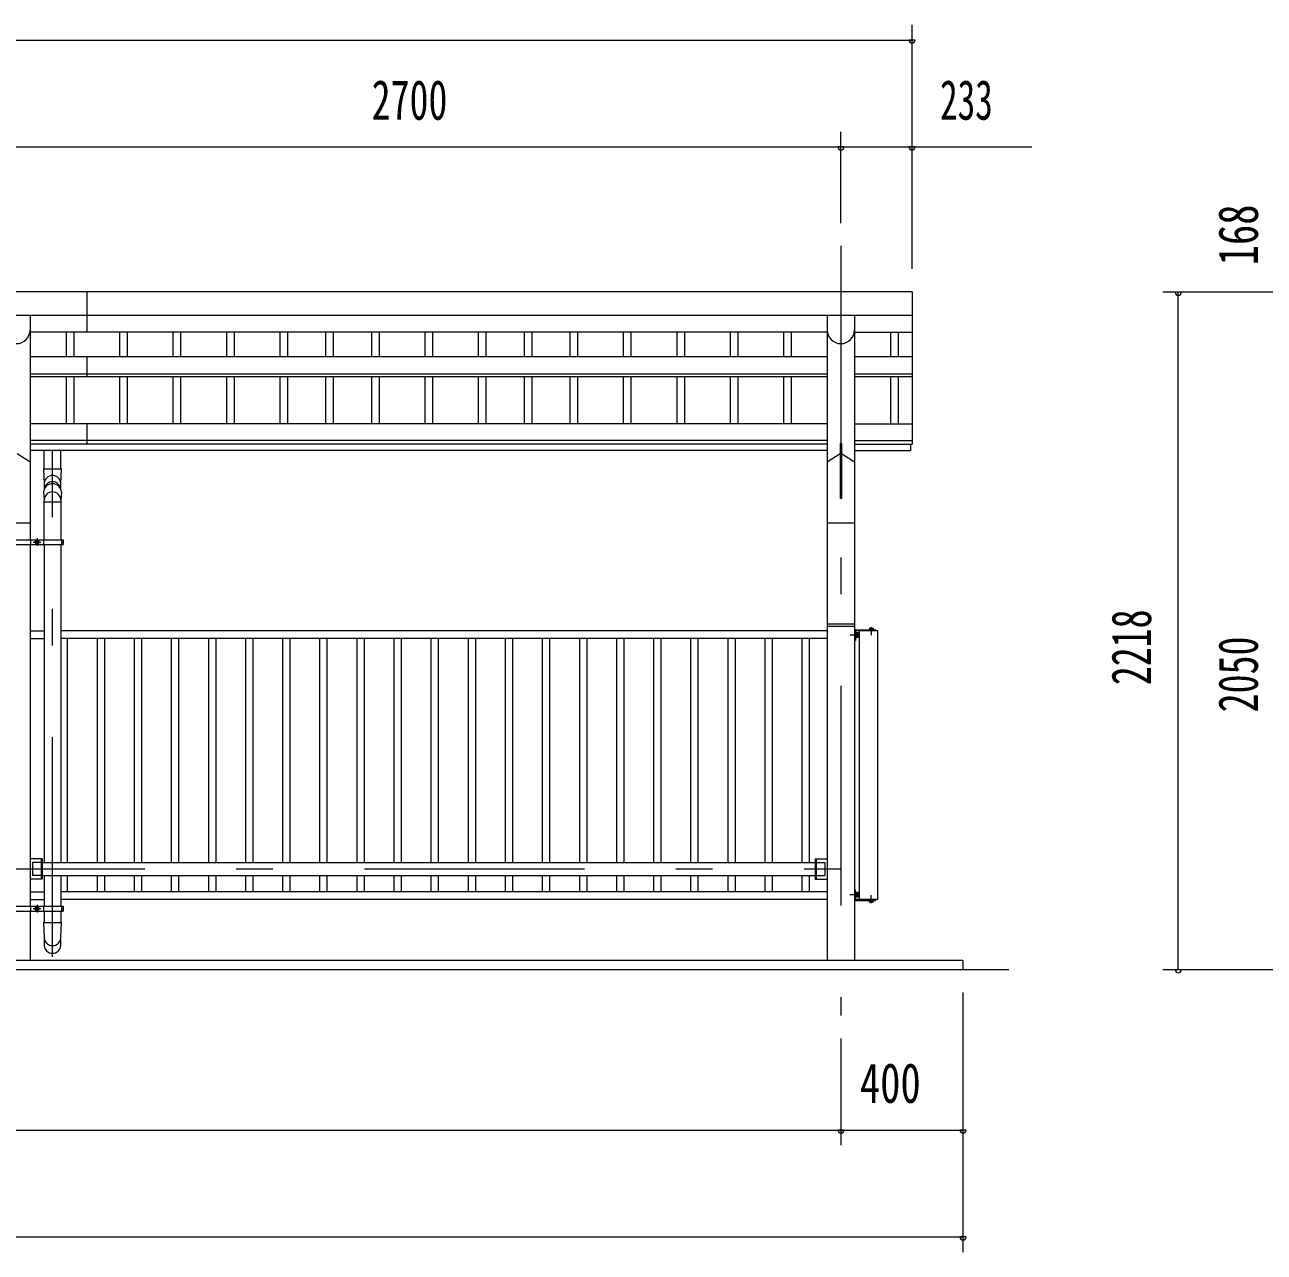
# Model space of a CAD drawing. Units: millimetres, scale not verified. Extents: x -26655 to 26659, y -10500 to 10500.
# Drawn here: x 6314 to 10373, y 870 to 4889 of the extents above; entities that cross this region are included whole.
import ezdxf
from ezdxf.enums import TextEntityAlignment as Align

# ---------------------------------------------------------------- set-up
doc = ezdxf.new("R2010")
doc.units = ezdxf.units.MM
doc.header["$LTSCALE"] = 60
doc.linetypes.add('USER3', pattern=[24, 12, -5, 2, -5])
for name, color, linetype, lineweight in [('0-2_1-05BOLD', 7, 'Continuous', 18), ('0-3_1-25CENTER', 3, 'USER3', 18), ('0-4_1-45THIN', 4, 'Continuous', 18), ('0-5_1-55DIM', 3, 'Continuous', 18)]:
    doc.layers.add(name, color=color, linetype=linetype, lineweight=lineweight)
doc.styles.add('ＭＳ ゴシック', font='')
doc.styles.get('ＭＳ ゴシック').set_extended_font_data('MS Gothic')

msp = doc.modelspace()

# ---------------------------------------------------------------- linework, layer by layer
at = {"layer": '0-2_1-05BOLD'}
for p, q in [((9219.49, 4014.67), (-1446.51, 4014.67)), ((6516.49, 4014.67), (6516.49, 3882.27)), ((9219.49, 4014.67), (9219.49, 3515.47)), ((-1446.51, 3937.52), (9219.49, 3937.52)), ((6331.04, 3937.52), (6331.04, 3202.67)), ((8941.94, 3937.52), (8941.94, 1824.67)), ((9031.04, 3937.52), (9031.04, 1824.67)), ((8941.94, 3882.27), (6331.04, 3882.27)), ((9031.04, 3882.27), (9219.49, 3882.27)), ((6331.04, 3802.96), (8941.94, 3802.96)), ((6516.49, 3802.96), (6516.49, 3737.03)), ((9031.04, 3802.96), (9219.49, 3802.96)), ((6331.04, 3745.26), (8941.94, 3745.26)), ((6331.04, 3737.03), (8941.94, 3737.03)), ((9031.04, 3745.26), (9219.49, 3745.26)), ((9031.04, 3737.03), (9219.49, 3737.03)), ((8941.94, 3582.44), (6331.04, 3582.44)), ((6516.49, 3582.44), (6516.49, 3515.47)), ((9031.04, 3582.44), (9219.49, 3582.44)), ((8941.94, 3527.34), (6331.04, 3527.34)), ((8941.94, 3515.47), (6331.04, 3515.47)), ((8941.94, 3494.67), (6331.04, 3494.67)), ((6376.99, 3435.05), (6376.99, 3494.67)), ((6431.99, 3435.05), (6431.99, 3494.67)), ((8988.74, 3517.89), (8988.74, 3337.25)), ((9031.04, 3527.34), (9219.49, 3527.34)), ((9031.04, 3515.47), (9219.49, 3515.47)), ((9031.04, 3494.67), (9214.49, 3494.67)), ((9214.49, 3515.47), (9214.49, 3494.67)), ((6288.74, 3485.19), (6331.04, 3457.25)), ((8941.94, 3457.25), (8984.24, 3485.19)), ((8988.74, 3485.19), (9031.04, 3457.25)), ((6374.99, 3435.05), (6433.99, 3435.05)), ((6375, 3358.31), (6376.99, 3332.34)), ((6376.99, 3202.67), (6376.99, 3332.34)), ((6433.99, 3358.18), (6431.99, 3332.34)), ((6431.99, 3332.34), (6431.99, 3202.67)), ((8988.74, 3337.25), (8984.24, 3337.25)), ((6431.99, 3325.4), (6376.99, 3325.4)), ((6331.04, 3256.67), (6241.94, 3256.67)), ((9031.04, 3256.67), (8941.94, 3256.67)), ((6234.24, 3202.67), (6439.69, 3202.67)), ((6331.04, 3186.67), (6331.04, 2002.67)), ((6332.64, 3202.67), (6332.64, 3186.67)), ((6349.02, 3197.56), (6349.02, 3191.78)), ((6349.02, 3191.78), (6354.02, 3188.9)), ((6354.02, 3188.9), (6359.02, 3191.78)), ((6375.39, 3202.67), (6375.39, 3186.67)), ((6376.99, 3186.67), (6376.99, 2146.02)), ((6431.99, 3186.67), (6431.99, 2146.02)), ((6433.59, 3202.67), (6433.59, 3186.67)), ((6433.59, 3194.67), (6439.69, 3194.67)), ((6439.69, 3202.67), (6439.69, 3186.67)), ((8944.94, 2927.67), (9028.04, 2927.67)), ((6331.04, 2904.67), (6376.99, 2904.67)), ((8941.94, 2904.67), (6431.99, 2904.67)), ((8941.94, 2919.67), (9031.04, 2919.67)), ((9034.24, 2903.67), (9034.24, 2872.87)), ((9035.84, 2898.17), (9034.24, 2898.17)), ((9035.84, 2898.17), (9035.84, 2881.17)), ((9037.84, 2897.47), (9035.84, 2897.47)), ((9037.84, 2889.67), (9035.84, 2891.67)), ((9035.84, 2889.67), (9037.84, 2887.67)), ((9042.64, 2893.42), (9037.84, 2893.42)), ((9042.64, 2885.92), (9037.84, 2885.92)), ((9042.64, 2882.16), (9037.84, 2882.16)), ((9043.34, 2883.37), (9042.64, 2882.16)), ((9043.34, 2895.97), (9043.34, 2883.37)), ((9047.24, 2024.67), (9047.24, 2904.67)), ((9079.79, 2909.47), (9092.29, 2909.47)), ((9079.79, 2909.47), (9079.79, 2907.87)), ((9081.14, 2913.47), (9080.27, 2912.97)), ((9080.27, 2912.97), (9080.27, 2909.47)), ((9083.15, 2912.97), (9083.15, 2909.47)), ((9088.93, 2912.97), (9088.93, 2909.47)), ((9092.29, 2909.47), (9092.29, 2907.87)), ((6331.04, 2879.67), (6376.99, 2879.67)), ((8941.94, 2879.67), (6431.99, 2879.67)), ((9031.04, 2872.87), (9034.24, 2872.87)), ((9035.84, 2881.17), (9034.24, 2881.17)), ((6371.04, 2157.67), (6331.04, 2157.67)), ((6367.84, 2157.67), (6367.84, 2091.67)), ((6371.04, 2157.67), (6371.04, 2091.67)), ((8901.94, 2157.67), (8901.94, 2091.67)), ((8901.94, 2157.67), (8941.94, 2157.67)), ((8905.14, 2157.67), (8905.14, 2091.67)), ((6338.99, 2146.02), (6338.99, 2103.32)), ((6367.84, 2146.02), (6338.99, 2146.02)), ((6371.04, 2146.02), (8901.94, 2146.02)), ((6371.04, 2091.67), (6331.04, 2091.67)), ((6367.84, 2103.32), (6338.99, 2103.32)), ((6371.04, 2103.32), (8901.94, 2103.32)), ((6376.99, 2103.32), (6376.99, 2002.67)), ((6431.99, 2103.32), (6431.99, 2002.67)), ((8901.94, 2091.67), (8941.94, 2091.67)), ((8905.14, 2103.32), (8933.99, 2103.32)), ((6331.04, 2049.67), (6376.99, 2049.67)), ((8941.94, 2049.67), (6431.99, 2049.67)), ((9031.04, 2056.47), (9034.24, 2056.47)), ((9034.24, 2025.67), (9034.24, 2056.47)), ((9035.84, 2031.17), (9034.24, 2031.17)), ((9037.84, 2047.47), (9035.84, 2047.47)), ((9035.84, 2039.67), (9037.84, 2041.67)), ((9037.84, 2039.67), (9035.84, 2037.67)), ((9037.84, 2031.87), (9035.84, 2031.87)), ((9037.84, 2031.87), (9037.84, 2047.47)), ((9042.64, 2043.42), (9037.84, 2043.42)), ((9042.64, 2035.92), (9037.84, 2035.92)), ((9042.64, 2032.17), (9037.84, 2032.17)), ((9043.34, 2033.37), (9042.64, 2032.17)), ((6234.24, 2002.67), (6439.69, 2002.67)), ((6331.04, 2024.67), (6376.99, 2024.67)), ((6332.64, 2002.67), (6332.64, 1986.67)), ((6349.02, 1997.56), (6349.02, 1991.78)), ((6349.02, 1991.78), (6354.02, 1988.9)), ((6354.02, 1988.9), (6359.02, 1991.78)), ((6359.02, 1997.56), (6359.02, 1991.78)), ((6375.39, 2002.67), (6375.39, 1986.67)), ((8941.94, 2024.67), (6431.99, 2024.67)), ((6433.59, 2002.67), (6433.59, 1986.67)), ((6433.59, 1994.67), (6439.69, 1994.67)), ((6439.69, 2002.67), (6439.69, 1986.67)), ((9107.24, 2024.67), (9035.24, 2024.67)), ((9079.79, 2019.87), (9079.79, 2021.47)), ((9079.79, 2019.87), (9092.29, 2019.87)), ((9080.27, 2016.38), (9080.27, 2019.87)), ((9081.14, 2015.87), (9080.27, 2016.38)), ((9083.15, 2016.38), (9083.15, 2019.87)), ((9088.93, 2016.38), (9088.93, 2019.87)), ((9092.29, 2019.87), (9092.29, 2021.47)), ((6331.04, 1986.67), (6331.04, 1824.67)), ((6374.99, 1949.76), (6433.99, 1949.76)), ((6374.99, 1949.76), (6376.99, 1900.1)), ((6376.99, 1986.67), (6376.99, 1949.76)), ((6431.99, 1986.67), (6431.99, 1949.76)), ((6431.99, 1900.1), (6433.99, 1949.76)), ((6376.99, 1900.1), (6376.99, 1874.26)), ((6431.99, 1874.26), (6431.99, 1900.1)), ((9536.49, 1794.67), (-1763.51, 1794.67)), ((9386.49, 1824.67), (9386.49, 1794.67))]:
    msp.add_line(p, q, dxfattribs=at)
for points in [[(8988.74, 3517.89), (8984.24, 3517.89), (8984.24, 3337.25)], [(6374.99, 3435.05), (6376.99, 3385.38), (6376.99, 3367.28)], [(6431.99, 3367.29), (6431.99, 3385.38), (6433.99, 3435.05)], [(6234.24, 3202.67), (6234.24, 3186.67), (6439.69, 3186.67)], [(6349.02, 3197.56), (6354.02, 3200.44), (6359.02, 3197.56), (6359.02, 3191.78)], [(9035.24, 2907.87), (9101.04, 2907.87), (9101.04, 2904.67)], [(9107.24, 2024.67), (9107.24, 2904.67), (9035.24, 2904.67)], [(9037.84, 2897.47), (9037.84, 2881.87), (9035.84, 2881.87)], [(9043.34, 2895.97), (9042.64, 2897.18), (9037.84, 2897.18)], [(9081.14, 2913.47), (9090.94, 2913.47), (9091.81, 2912.97), (9091.81, 2909.47)], [(8905.14, 2146.02), (8933.99, 2146.02), (8933.99, 2103.32)], [(9035.84, 2031.17), (9035.84, 2048.17), (9034.24, 2048.17)], [(9043.34, 2033.37), (9043.34, 2045.97), (9042.64, 2047.18), (9037.84, 2047.18)], [(6234.24, 2002.67), (6234.24, 1986.67), (6439.69, 1986.67)], [(6349.02, 1997.56), (6354.02, 2000.44), (6359.02, 1997.56)], [(9035.24, 2021.47), (9101.04, 2021.47), (9101.04, 2024.67)], [(9081.14, 2015.87), (9090.94, 2015.87), (9091.81, 2016.38), (9091.81, 2019.87)], [(9386.49, 1824.67), (-1613.51, 1824.67), (-1613.51, 1794.67)]]:
    msp.add_lwpolyline(points, dxfattribs=at)
for centre, radius in [((6354.02, 3194.67), 6.25), ((6354.02, 3194.67), 4.9), ((6354.02, 1994.67), 6.25), ((6354.02, 1994.67), 4.9)]:
    msp.add_circle(centre, radius, dxfattribs=at)
for centre, radius, start, end in [((6286.49, 3889.22), 44.55, 180, 0), ((8986.49, 3889.22), 44.55, 180, 0), ((6404.49, 3385.68), 27.55, 3.55867, 176.44133), ((6404.49, 3356.47), 29.55, 3.56303, 176.43697), ((6404.49, 3364.98), 27.55, 3.55867, 176.44133), ((6404.49, 3331.36), 27.55, 3.55867, 176.44133), ((8944.94, 2924.67), 3, 90, 180), ((9028.04, 2924.67), 3, 0, 90), ((9035.24, 2903.67), 4.2, 90, 180), ((9035.24, 2903.67), 1, 90, 180), ((9040.46, 2895.3), 2.88, 319.27318, 360), ((9032.88, 2889.67), 10.46, 338.97459, 21.0237), ((9040.46, 2884.04), 2.88, 0, 40.72682), ((9081.71, 2911.15), 2.32, 51.46857, 90), ((9086.04, 2904.96), 8.51, 70.17088, 109.83133), ((9090.37, 2911.15), 2.32, 90, 128.54623), ((9040.46, 2045.3), 2.88, 319.27318, 360), ((9032.88, 2039.67), 10.46, 338.9763, 21.02541), ((9040.46, 2034.04), 2.88, 0, 40.72682), ((9035.24, 2025.67), 4.2, 180, 270), ((9035.24, 2025.67), 1, 180, 270), ((9081.71, 2018.19), 2.32, 270, 308.53143), ((9086.04, 2024.38), 8.51, 250.16867, 289.82912), ((9090.37, 2018.19), 2.32, 231.45377, 270), ((6404.49, 1901.08), 27.55, 183.55867, 356.44133), ((6404.49, 1875.97), 27.55, 183.56303, 356.43697)]:
    msp.add_arc(centre, radius, start, end, dxfattribs=at)
at = {"layer": '0-3_1-25CENTER'}
for p, q in [((8986.49, 4164.67), (8986.49, 1644.67)), ((6404.49, 1836.31), (6404.49, 3494.67)), ((6354.02, 3207.17), (6354.02, 3182.17)), ((6341.52, 3194.67), (6366.52, 3194.67)), ((9047.34, 2889.67), (9015.44, 2889.67)), ((9086.04, 2916.38), (9086.04, 2890.19)), ((-1213.51, 2124.67), (8986.49, 2124.67)), ((9047.34, 2039.67), (9015.44, 2039.67)), ((9086.04, 2012.96), (9086.04, 2039.15)), ((6341.52, 1994.67), (6366.52, 1994.67)), ((6354.02, 2007.17), (6354.02, 1982.17))]:
    msp.add_line(p, q, dxfattribs=at)
at = {"layer": '0-4_1-45THIN'}
for p, q in [((6448.99, 3882.27), (6448.99, 3802.96)), ((6473.99, 3882.27), (6473.99, 3802.96)), ((6623.99, 3882.27), (6623.99, 3802.96)), ((6648.99, 3882.27), (6648.99, 3802.96)), ((6798.99, 3882.27), (6798.99, 3802.96)), ((6823.99, 3882.27), (6823.99, 3802.96)), ((6973.99, 3882.27), (6973.99, 3802.96)), ((6998.99, 3882.27), (6998.99, 3802.96)), ((7148.99, 3882.27), (7148.99, 3802.96)), ((7173.99, 3882.27), (7173.99, 3802.96)), ((7298.99, 3882.27), (7298.99, 3802.96)), ((7323.99, 3882.27), (7323.99, 3802.96)), ((7448.99, 3882.27), (7448.99, 3802.96)), ((7473.99, 3882.27), (7473.99, 3802.96)), ((7623.99, 3882.27), (7623.99, 3802.96)), ((7648.99, 3882.27), (7648.99, 3802.96)), ((7798.99, 3882.27), (7798.99, 3802.96)), ((7823.99, 3882.27), (7823.99, 3802.96)), ((7948.99, 3882.27), (7948.99, 3802.96)), ((7973.99, 3882.27), (7973.99, 3802.96)), ((8098.99, 3882.27), (8098.99, 3802.96)), ((8123.99, 3882.27), (8123.99, 3802.96)), ((8273.99, 3882.27), (8273.99, 3802.96)), ((8299, 3882.27), (8299, 3802.96)), ((8448.99, 3882.27), (8448.99, 3802.96)), ((8473.99, 3882.27), (8473.99, 3802.96)), ((8623.99, 3882.27), (8623.99, 3802.96)), ((8648.99, 3882.27), (8648.99, 3802.96)), ((8798.99, 3882.27), (8798.99, 3802.96)), ((8824, 3882.27), (8824, 3802.96)), ((9148.99, 3882.27), (9148.99, 3802.96)), ((9173.99, 3882.27), (9173.99, 3802.96)), ((6448.99, 3737.03), (6448.99, 3582.44)), ((6473.99, 3737.03), (6473.99, 3582.44)), ((6623.99, 3737.03), (6623.99, 3582.44)), ((6648.99, 3737.03), (6648.99, 3582.44)), ((6798.99, 3737.03), (6798.99, 3582.44)), ((6823.99, 3737.03), (6823.99, 3582.44)), ((6973.99, 3737.03), (6973.99, 3582.44)), ((6998.99, 3737.03), (6998.99, 3582.44)), ((7148.99, 3737.03), (7148.99, 3582.44)), ((7173.99, 3737.03), (7173.99, 3582.44)), ((7298.99, 3737.03), (7298.99, 3582.44)), ((7323.99, 3737.03), (7323.99, 3582.44)), ((7448.99, 3737.03), (7448.99, 3582.44)), ((7473.99, 3737.03), (7473.99, 3582.44)), ((7623.99, 3737.03), (7623.99, 3582.44)), ((7648.99, 3737.03), (7648.99, 3582.44)), ((7798.99, 3737.03), (7798.99, 3582.44)), ((7823.99, 3737.03), (7823.99, 3582.44)), ((7948.99, 3737.03), (7948.99, 3582.44)), ((7973.99, 3737.03), (7973.99, 3582.44)), ((8098.99, 3737.03), (8098.99, 3582.44)), ((8123.99, 3737.03), (8123.99, 3582.44)), ((8273.99, 3737.03), (8273.99, 3582.44)), ((8299, 3737.03), (8299, 3582.44)), ((8448.99, 3737.03), (8448.99, 3582.44)), ((8473.99, 3737.03), (8473.99, 3582.44)), ((8623.99, 3737.03), (8623.99, 3582.44)), ((8648.99, 3737.03), (8648.99, 3582.44)), ((8798.99, 3737.03), (8798.99, 3582.44)), ((8824, 3737.03), (8824, 3582.44)), ((9148.99, 3737.03), (9148.99, 3582.44)), ((9173.99, 3737.03), (9173.99, 3582.44)), ((6331.5, 2879.67), (6331.5, 2157.67)), ((6453, 2879.67), (6453, 2146.02)), ((6550.5, 2879.67), (6550.5, 2146.02)), ((6574.5, 2879.67), (6574.5, 2146.02)), ((6672, 2879.67), (6672, 2146.02)), ((6696, 2879.67), (6696, 2146.02)), ((6793.5, 2879.67), (6793.5, 2146.02)), ((6817.5, 2879.67), (6817.5, 2146.02)), ((6915, 2879.67), (6915, 2146.02)), ((6939, 2879.67), (6939, 2146.02)), ((7036.5, 2879.67), (7036.5, 2146.02)), ((7060.5, 2879.67), (7060.5, 2146.02)), ((7158, 2879.67), (7158, 2146.02)), ((7182, 2879.67), (7182, 2146.02)), ((7279.5, 2879.67), (7279.5, 2146.02)), ((7303.5, 2879.67), (7303.5, 2146.02)), ((7401, 2879.67), (7401, 2146.02)), ((7425, 2879.67), (7425, 2146.02)), ((7522.5, 2879.67), (7522.5, 2146.02)), ((7546.5, 2879.67), (7546.5, 2146.02)), ((7644, 2879.67), (7644, 2146.02)), ((7668, 2879.67), (7668, 2146.02)), ((7765.5, 2879.67), (7765.5, 2146.02)), ((7789.5, 2879.67), (7789.5, 2146.02)), ((7887, 2879.67), (7887, 2146.02)), ((7911, 2879.67), (7911, 2146.02)), ((8008.5, 2879.67), (8008.5, 2146.02)), ((8032.5, 2879.67), (8032.5, 2146.02)), ((8130, 2879.67), (8130, 2146.02)), ((8154, 2879.67), (8154, 2146.02)), ((8251.5, 2879.67), (8251.5, 2146.02)), ((8275.5, 2879.67), (8275.5, 2146.02)), ((8373, 2879.67), (8373, 2146.02)), ((8397, 2879.67), (8397, 2146.02)), ((8494.5, 2879.67), (8494.5, 2146.02)), ((8518.5, 2879.67), (8518.5, 2146.02)), ((8616, 2879.67), (8616, 2146.02)), ((8640, 2879.67), (8640, 2146.02)), ((8737.5, 2879.67), (8737.5, 2146.02)), ((8761.5, 2879.67), (8761.5, 2146.02)), ((8859, 2879.67), (8859, 2146.02)), ((8883, 2879.67), (8883, 2146.02)), ((6331.5, 2091.67), (6331.5, 2049.67)), ((6453, 2103.32), (6453, 2049.67)), ((6550.5, 2103.32), (6550.5, 2049.67)), ((6574.5, 2103.32), (6574.5, 2049.67)), ((6672, 2103.32), (6672, 2049.67)), ((6696, 2103.32), (6696, 2049.67)), ((6793.5, 2103.32), (6793.5, 2049.67)), ((6817.5, 2103.32), (6817.5, 2049.67)), ((6915, 2103.32), (6915, 2049.67)), ((6939, 2103.32), (6939, 2049.67)), ((7036.5, 2103.32), (7036.5, 2049.67)), ((7060.5, 2103.32), (7060.5, 2049.67)), ((7158, 2103.32), (7158, 2049.67)), ((7182, 2103.32), (7182, 2049.67)), ((7279.5, 2103.32), (7279.5, 2049.67)), ((7303.5, 2103.32), (7303.5, 2049.67)), ((7401, 2103.32), (7401, 2049.67)), ((7425, 2103.32), (7425, 2049.67)), ((7522.5, 2103.32), (7522.5, 2049.67)), ((7546.5, 2103.32), (7546.5, 2049.67)), ((7644, 2103.32), (7644, 2049.67)), ((7668, 2103.32), (7668, 2049.67)), ((7765.5, 2103.32), (7765.5, 2049.67)), ((7789.5, 2103.32), (7789.5, 2049.67)), ((7887, 2103.32), (7887, 2049.67)), ((7911, 2103.32), (7911, 2049.67)), ((8008.5, 2103.32), (8008.5, 2049.67)), ((8032.5, 2103.32), (8032.5, 2049.67)), ((8130, 2103.32), (8130, 2049.67)), ((8154, 2103.32), (8154, 2049.67)), ((8251.5, 2103.32), (8251.5, 2049.67)), ((8275.5, 2103.32), (8275.5, 2049.67)), ((8373, 2103.32), (8373, 2049.67)), ((8397, 2103.32), (8397, 2049.67)), ((8494.5, 2103.32), (8494.5, 2049.67)), ((8518.5, 2103.32), (8518.5, 2049.67)), ((8616, 2103.32), (8616, 2049.67)), ((8640, 2103.32), (8640, 2049.67)), ((8737.5, 2103.32), (8737.5, 2049.67)), ((8761.5, 2103.32), (8761.5, 2049.67)), ((8859, 2103.32), (8859, 2049.67)), ((8883, 2103.32), (8883, 2049.67))]:
    msp.add_line(p, q, dxfattribs=at)
at = {"layer": '0-5_1-55DIM'}
for p, q in [((9219.49, 4089.67), (9219.49, 4888.67)), ((-1446.51, 4838.67), (9219.49, 4838.67)), ((9229.49, 4838.67), (9209.49, 4838.67)), ((8986.49, 4239.67), (8986.49, 4538.67)), ((-1839.01, 4488.67), (9611.99, 4488.67)), ((8996.49, 4488.67), (8976.49, 4488.67)), ((9229.49, 4488.67), (9209.49, 4488.67)), ((10891.49, 4012.67), (10041.49, 4012.67)), ((10101.49, 4012.67), (10081.49, 4012.67)), ((10091.49, 1794.67), (10091.49, 4012.67)), ((10891.49, 1794.67), (10041.49, 1794.67)), ((10101.49, 1794.67), (10081.49, 1794.67)), ((9386.49, 1719.67), (9386.49, 869.67)), ((8986.49, 1569.67), (8986.49, 1219.67)), ((-1613.51, 1269.67), (9386.49, 1269.67)), ((8996.49, 1269.67), (8976.49, 1269.67)), ((9396.49, 1269.67), (9376.49, 1269.67)), ((-1613.51, 919.67), (9386.49, 919.67)), ((9396.49, 919.67), (9376.49, 919.67))]:
    msp.add_line(p, q, dxfattribs=at)
for centre in [(9219.49, 4838.67), (8986.49, 4488.67), (9219.49, 4488.67), (10091.49, 4012.67), (10091.49, 1794.67), (8986.49, 1269.67), (9386.49, 1269.67), (9386.49, 919.67)]:
    msp.add_arc(centre, 10, 180, 0, dxfattribs=at)

# ---------------------------------------------------------------- texts
at = {"layer": '0-5_1-55DIM', "color": 7, "style": 'ＭＳ ゴシック'}
for s, width, p in [('2700', 0.7, (7449.89, 4538.67)), ('233', 0.65, (9311.32, 4538.67)), ('400', 0.75, (9048.86, 1319.67))]:
    msp.add_text(s, height=130.2, dxfattribs=dict(at, width=width)).set_placement(p, align=Align.BOTTOM_LEFT)
for s, width, p in [('168', 0.75, (10391.49, 4101.06)), ('2218', 0.7, (10041.49, 2726.25)), ('2050', 0.7, (10391.49, 2637.51))]:
    msp.add_text(s, height=130.2, rotation=90, dxfattribs=dict(at, width=width)).set_placement(p, align=Align.BOTTOM_LEFT)

doc.saveas('drawing.dxf')
